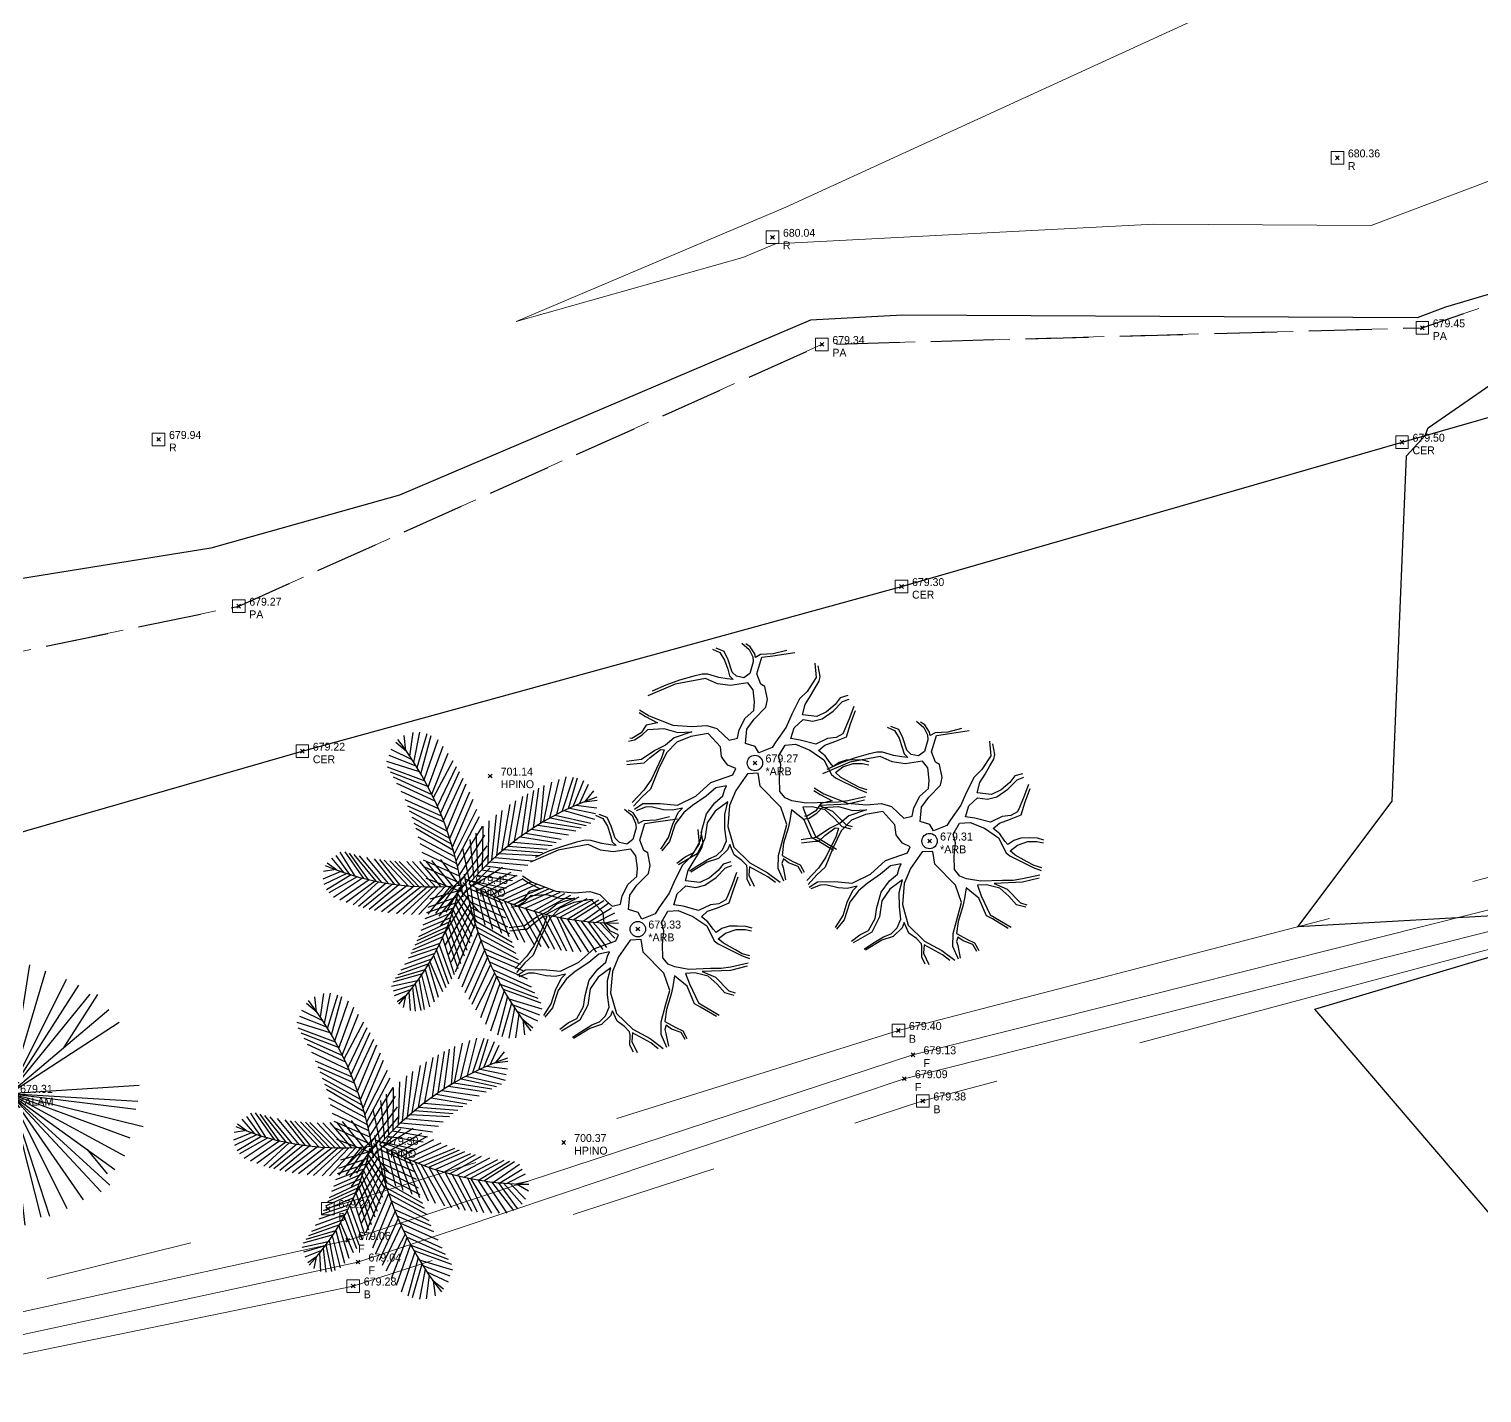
# Model space of a CAD drawing. Extents: x 350769 to 354978, y 6304672 to 6307963.
# Drawn here: x 352534.91 to 352557.97, y 6305754.83 to 6305776.47 of the extents above; entities that cross this region are included whole.
import ezdxf

# ---------------------------------------------------------------- set-up
doc = ezdxf.new("R2010")
doc.units = 0
doc.header["$PDMODE"] = 35
doc.header["$PDSIZE"] = 0.03
for name, pattern in [('CONTINUOS', [0]), ('HIDDENX2', [0.75, 0.5, -0.25]), ('PHANTOM', [23.5, 11.75, -2.35, 2.35, -2.35, 2.35, -2.35])]:
    doc.linetypes.add(name, pattern=pattern)
doc.layers.get('0').update_dxf_attribs({"linetype": 'CONTINUOUS'})
doc.layers.get('Defpoints').update_dxf_attribs({"linetype": 'CONTINUOUS'})
for name, color, linetype in [('02_Geo ext_Acotamiento', 7, 'CONTINUOUS'), ('1-ACOPIO', 252, 'HIDDENX2'), ('1-CANAL', 150, 'PHANTOM'), ('1-CERCO', 252, 'CERCO_LINE'), ('3-CANAL_FDO', 4, 'CONTINUOUS'), ('C-TINN', 5, 'CONTINUOUS'), ('C-TOPO-MAJR', 9, 'CONTINUOUS'), ('C-TOPO-MINR', 8, 'CONTINUOUS'), ('V-NODE DIC 2005', 4, 'CONTINUOUS'), ('V-NODE-TEXT DIC 2005', 2, 'CONTINUOUS'), ('V-NODE-TEXT DIC 2012', 31, 'CONTINUOUS'), ('Z-ALAM', 253, 'CONTINUOUS'), ('Z-ARB', 253, 'CONTINUOUS'), ('Z-PINO', 253, 'CONTINUOUS')]:
    doc.layers.add(name, color=color, linetype=linetype)
doc.layers.add('0_ASD_TOPOGRAFIA_ELEMENTOS', color=9, linetype='CONTINUOS', lineweight=5, true_color=0xbdbdbd)
doc.styles.add('ROMANS', font='romans.shx', dxfattribs={"width": 0.65})
doc.linetypes.add('CERCO_LINE', pattern='A,0.5,-0.2,[" X ",STANDARD,S=0.1,R=0,X=-0.1,Y=-0.05],-0.25', length=0.95)
doc.dimstyles.new('Principal', dxfattribs={"dimscale": 0, "dimtxt": 2, "dimasz": 2, "dimexe": 1, "dimexo": 1, "dimtad": 1, "dimrnd": 0.05, "dimzin": 1, "dimtxsty": 'ROMANS', "dimcen": 2.5, "dimclrt": 2, "dimaunit": 2, "dimadec": 0, "dimazin": 0, "dimtfac": 1, "dimtmove": 0, "dimatfit": 3, "dimfxl": 1, "dimfxlon": 1, "dimarcsym": 0})

# ---------------------------------------------------------------- blocks, each defined once
blk = doc.blocks.new('ALAM')
at = {"layer": 'Z-ALAM'}
for p, q in [((0, 0), (-0.799, 1.845)), ((0, 0), (-0.452, 2.009)), ((0, 0), (-0.271, 2.046)), ((-0.134, 1.015), (-0.089, 2.026)), ((0, 0), (0.062, 2.046)), ((0, 0), (0.289, 2.046)), ((0, 0), (0.545, 1.954)), ((0, 0), (-1.131, 1.682)), ((0, 0), (-0.935, 1.81)), ((0, 0), (0.877, 1.828)), ((0, 0), (1.073, 1.736)), ((0, 0), (-1.358, 1.521)), ((0, 0), (1.254, 1.593)), ((0.856, 0.747), (1.376, 1.593)), ((-1.54, 0.931), (-1.599, 1.157)), ((0, 0), (-1.569, 1.266)), ((0, 0), (1.556, 1.357)), ((0, 0), (1.723, 1.157)), ((0, 0), (-1.734, 1.048)), ((0, 0), (-1.855, 0.832)), ((0, 0), (-1.901, 0.577)), ((-1.901, 0.577), (-1.901, 0.577)), ((0, 0), (-2.021, 0.07)), ((0, 0), (-2.021, -0.2)), ((0, 0), (-1.946, -0.582)), ((0, 0), (-1.855, -0.834)), ((0, 0), (-1.765, -0.998)), ((0, 0), (-1.569, -1.233)), ((0, 0), (-1.432, -1.468)), ((0, 0), (-1.313, -1.523)), ((0, 0), (-0.603, -1.922)), ((0, 0), (-0.316, -1.941)), ((0, 0), (-0.149, -2.05)), ((0, 0), (-0.044, -2.03)), ((0, 0), (2.055, 0.161)), ((0, 0), (2.039, -0.094)), ((0, 0), (2.01, -0.22)), ((0, 0), (1.919, -0.673)), ((0, 0), (1.843, -0.963)), ((0, 0), (1.692, -1.179)), ((0, 0), (0.274, -2.085)), ((0, 0), (0.076, -1.996)), ((0, 0), (0.937, -1.813)), ((0, 0), (1.195, -1.669)), ((0, 0), (1.481, -1.542)), ((0, 0), (0.666, -1.941)), ((0, 0), (1.618, -1.434)), ((0, 0), (2.13, -0.49)), ((0, 0), (0.53, -1.959)), ((-1.283, -0.383), (-1.932, -0.763)), ((1.244, -0.866), (1.572, -1.253)), ((-0.395, -1.26), (-0.436, -1.941))]:
    blk.add_line(p, q, dxfattribs=at)
blk = doc.blocks.new('ARB')
at = {"layer": 'Z-ARB', "linetype": 'Continuous'}
for p, q in [((-0.239, 1.899), (-0.12, 1.8)), ((-0.104, 1.843), (-0.176, 1.887)), ((-0.702, 1.798), (-0.583, 1.746)), ((-0.515, 1.763), (-0.643, 1.81)), ((-0.583, 1.746), (-0.509, 1.626)), ((-0.451, 1.63), (-0.515, 1.763)), ((-0.509, 1.626), (-0.456, 1.48)), ((-0.383, 1.436), (-0.451, 1.63)), ((-0.12, 1.8), (-0.061, 1.684)), ((-0.028, 1.73), (-0.104, 1.843)), ((-0.061, 1.684), (-0.052, 1.607)), ((-0.015, 1.675), (-0.028, 1.73)), ((0.059, 1.721), (-0.015, 1.675)), ((0.008, 1.414), (0.083, 1.679)), ((0.263, 1.735), (0.059, 1.721)), ((0.083, 1.679), (0.258, 1.706)), ((0.258, 1.706), (0.603, 1.763)), ((0.476, 1.792), (0.263, 1.735)), ((-0.859, 1.399), (-0.994, 1.364)), ((-0.77, 1.397), (-0.859, 1.399)), ((-0.594, 1.348), (-0.77, 1.397)), ((-0.456, 1.48), (-0.427, 1.377)), ((-0.315, 1.371), (-0.383, 1.436)), ((-0.104, 1.421), (-0.198, 1.348)), ((-0.052, 1.607), (-0.104, 1.421)), ((0.074, 1.251), (0.008, 1.414)), ((0.925, 1.599), (0.953, 1.37)), ((1.013, 1.388), (0.981, 1.56)), ((0.999, 1.316), (1.013, 1.388)), ((-1.286, 1.232), (-1.718, 1.038)), ((-1.435, 1.215), (-1.648, 1.112)), ((-1.218, 1.294), (-1.435, 1.215)), ((-0.807, 1.329), (-1.286, 1.232)), ((-0.994, 1.364), (-1.218, 1.294)), ((-0.613, 1.246), (-0.807, 1.329)), ((-0.408, 1.222), (-0.613, 1.246)), ((-0.46, 1.33), (-0.594, 1.348)), ((-0.365, 1.32), (-0.46, 1.33)), ((-0.427, 1.377), (-0.365, 1.32)), ((-0.133, 1.268), (-0.408, 1.222)), ((-0.198, 1.348), (-0.315, 1.371)), ((-0.048, 1.161), (-0.133, 1.268)), ((-0.02, 0.968), (-0.048, 1.161)), ((0.14, 1.216), (0.074, 1.251)), ((0.182, 1.012), (0.14, 1.216)), ((0.953, 1.37), (0.813, 1.148)), ((0.864, 1.078), (0.938, 1.207)), ((0.938, 1.207), (0.999, 1.316)), ((-0.03, 0.834), (-0.02, 0.968)), ((0.158, 0.888), (0.182, 1.012)), ((0.693, 1.027), (0.575, 0.786)), ((0.813, 1.148), (0.693, 1.027)), ((0.743, 0.777), (0.782, 0.943)), ((0.782, 0.943), (0.864, 1.078)), ((1.26, 0.95), (1.125, 0.832)), ((1.231, 0.842), (1.374, 0.996)), ((1.337, 1.055), (1.26, 0.95)), ((1.457, 1.093), (1.337, 1.055)), ((1.374, 0.996), (1.478, 1.036)), ((1.554, 0.924), (1.484, 0.726)), ((-1.85, 0.774), (-1.749, 0.71)), ((-1.845, 0.817), (-1.69, 0.721)), ((-1.749, 0.71), (-1.558, 0.613)), ((-1.69, 0.721), (-1.313, 0.581)), ((-0.259, 0.523), (-0.167, 0.709)), ((-0.167, 0.709), (-0.03, 0.834)), ((-0.135, 0.537), (-0.024, 0.697)), ((-0.024, 0.697), (0.158, 0.888)), ((0.575, 0.786), (0.486, 0.577)), ((0.614, 0.568), (0.752, 0.7)), ((0.973, 0.756), (0.743, 0.777)), ((0.752, 0.7), (0.909, 0.677)), ((0.909, 0.677), (1.054, 0.717)), ((1.125, 0.832), (0.973, 0.756)), ((1.054, 0.717), (1.231, 0.842)), ((1.484, 0.726), (1.419, 0.557)), ((1.509, 0.646), (1.582, 0.858)), ((-1.735, 0.571), (-1.815, 0.451)), ((-1.797, 0.417), (-1.707, 0.506)), ((-1.558, 0.613), (-1.735, 0.571)), ((-1.707, 0.506), (-1.453, 0.525)), ((-1.453, 0.525), (-1.23, 0.467)), ((-1.313, 0.581), (-1.01, 0.561)), ((-1.01, 0.478), (-1.287, 0.38)), ((-1.23, 0.467), (-1.01, 0.478)), ((-1.01, 0.561), (-0.772, 0.583)), ((-0.772, 0.583), (-0.611, 0.538)), ((-0.611, 0.538), (-0.502, 0.434)), ((-0.283, 0.392), (-0.259, 0.523)), ((-0.154, 0.307), (-0.135, 0.537)), ((0.486, 0.577), (0.329, 0.343)), ((0.565, 0.396), (0.614, 0.568)), ((1.39, 0.487), (1.281, 0.425)), ((1.419, 0.557), (1.39, 0.487)), ((1.445, 0.439), (1.509, 0.646)), ((-2.01, 0.315), (-1.918, 0.335)), ((-1.962, 0.358), (-1.993, 0.364)), ((-1.815, 0.451), (-1.962, 0.358)), ((-1.918, 0.335), (-1.797, 0.417)), ((-1.423, 0.263), (-1.593, 0.175)), ((-1.287, 0.38), (-1.423, 0.263)), ((-1.244, 0.312), (-1.406, 0.139)), ((-1.024, 0.405), (-1.244, 0.312)), ((-0.747, 0.458), (-1.024, 0.405)), ((-0.553, 0.248), (-0.747, 0.458)), ((-0.534, 0.093), (-0.553, 0.248)), ((-0.502, 0.434), (-0.412, 0.356)), ((-0.412, 0.356), (-0.283, 0.392)), ((-0.154, 0.307), (-0.154, 0.307)), ((-0.001, 0.263), (-0.154, 0.307)), ((0.06, 0.161), (-0.001, 0.263)), ((0.271, 0.249), (0.06, 0.161)), ((0.329, 0.343), (0.271, 0.249)), ((0.374, 0.116), (0.473, 0.293)), ((0.473, 0.293), (0.637, 0.307)), ((0.714, 0.375), (0.565, 0.396)), ((0.637, 0.307), (0.87, 0.217)), ((0.961, 0.313), (0.714, 0.375)), ((1.148, 0.406), (0.961, 0.313)), ((1.007, 0.214), (1.104, 0.301)), ((1.104, 0.301), (1.261, 0.361)), ((1.281, 0.425), (1.148, 0.406)), ((1.261, 0.361), (1.445, 0.439)), ((-1.799, 0.026), (-2.04, -0.011)), ((-1.593, 0.175), (-1.799, 0.026)), ((-1.76, -0.027), (-1.663, 0.06)), ((-1.663, 0.06), (-1.502, 0.188)), ((-1.486, 0.056), (-1.64, -0.284)), ((-1.406, 0.139), (-1.529, -0.124)), ((-1.502, 0.188), (-1.446, 0.184)), ((-1.446, 0.184), (-1.486, 0.056)), ((-0.49, 0.032), (-0.534, 0.093)), ((-0.431, -0.039), (-0.49, 0.032)), ((0.413, -0.019), (0.374, 0.116)), ((0.87, 0.217), (1.092, 0.069)), ((1.112, 0.134), (1.007, 0.214)), ((1.092, 0.069), (1.217, -0.165)), ((1.196, 0.02), (1.112, 0.134)), ((1.242, -0.034), (1.196, 0.02)), ((1.335, 0.031), (1.242, -0.034)), ((1.447, 0.07), (1.335, 0.031)), ((1.394, -0.041), (1.559, 0.018)), ((1.578, 0.075), (1.447, 0.07)), ((1.559, 0.018), (1.705, 0.021)), ((1.714, 0.072), (1.578, 0.075)), ((1.705, 0.021), (1.806, 0.001)), ((1.814, 0.045), (1.714, 0.072)), ((-2.033, -0.058), (-1.818, -0.031)), ((-1.818, -0.031), (-1.76, -0.027)), ((-1.529, -0.124), (-1.653, -0.439)), ((-0.694, -0.321), (-0.346, -0.191)), ((-0.304, -0.094), (-0.431, -0.039)), ((-0.346, -0.191), (-0.304, -0.094)), ((-0.117, -0.175), (-0.297, -0.442)), ((0.055, -0.162), (-0.117, -0.175)), ((0.089, -0.365), (0.055, -0.162)), ((0.396, -0.235), (0.413, -0.019)), ((1.217, -0.165), (1.28, -0.215)), ((1.28, -0.132), (1.394, -0.041)), ((1.364, -0.201), (1.28, -0.132)), ((1.28, -0.215), (1.65, -0.391)), ((1.554, -0.305), (1.364, -0.201)), ((-1.754, -0.458), (-1.937, -0.656)), ((-1.653, -0.439), (-1.782, -0.565)), ((-1.64, -0.284), (-1.754, -0.458)), ((-0.93, -0.54), (-0.694, -0.321)), ((-0.613, -0.404), (-0.768, -0.54)), ((-0.445, -0.368), (-0.613, -0.404)), ((-0.5, -0.531), (-0.474, -0.438)), ((-0.474, -0.438), (-0.445, -0.368)), ((-0.297, -0.442), (-0.391, -0.68)), ((0.422, -0.692), (0.089, -0.365)), ((0.404, -0.447), (0.396, -0.235)), ((0.49, -0.547), (0.404, -0.447)), ((1.664, -0.363), (1.554, -0.305)), ((1.65, -0.391), (1.778, -0.438)), ((1.787, -0.395), (1.664, -0.363)), ((-1.782, -0.565), (-1.916, -0.718)), ((-1.898, -0.762), (-1.771, -0.673)), ((-1.771, -0.673), (-1.495, -0.665)), ((-1.495, -0.665), (-1.216, -0.688)), ((-1.216, -0.688), (-0.93, -0.54)), ((-0.982, -0.688), (-1.118, -0.805)), ((-0.768, -0.54), (-0.982, -0.688)), ((-0.757, -0.821), (-0.626, -0.643)), ((-0.626, -0.643), (-0.5, -0.531)), ((-0.42, -0.622), (-0.619, -0.772)), ((-0.467, -0.824), (-0.42, -0.622)), ((-0.391, -0.68), (-0.415, -1.015)), ((0.595, -0.589), (0.49, -0.547)), ((0.822, -0.625), (0.595, -0.589)), ((0.917, -0.681), (0.77, -0.69)), ((0.77, -0.69), (0.835, -0.854)), ((1.165, -0.608), (0.822, -0.625)), ((1.126, -0.728), (0.917, -0.681)), ((1.483, -0.631), (1.034, -0.658)), ((1.034, -0.658), (1.244, -0.743)), ((1.335, -0.602), (1.165, -0.608)), ((1.485, -0.578), (1.335, -0.602)), ((1.747, -0.56), (1.483, -0.631)), ((1.761, -0.511), (1.485, -0.578)), ((-1.724, -0.727), (-1.874, -0.789)), ((-1.635, -0.722), (-1.724, -0.727)), ((-1.441, -0.766), (-1.635, -0.722)), ((-1.297, -0.771), (-1.441, -0.766)), ((-1.136, -0.734), (-1.297, -0.771)), ((-1.29, -0.991), (-1.206, -0.803)), ((-1.118, -0.805), (-1.25, -0.991)), ((-1.206, -0.803), (-1.136, -0.734)), ((-0.82, -1.065), (-0.757, -0.821)), ((-0.619, -0.772), (-0.743, -0.959)), ((-0.462, -1.051), (-0.467, -0.824)), ((0.523, -0.967), (0.422, -0.692)), ((0.568, -0.901), (0.544, -1.024)), ((0.592, -0.732), (0.568, -0.901)), ((0.796, -0.891), (0.592, -0.732)), ((0.92, -1.171), (0.796, -0.891)), ((0.835, -0.854), (0.98, -1.153)), ((1.271, -0.854), (1.126, -0.728)), ((1.244, -0.743), (1.461, -0.958)), ((1.398, -0.991), (1.271, -0.854)), ((-1.355, -1.205), (-1.29, -0.991)), ((-1.25, -0.991), (-1.335, -1.269)), ((-0.845, -1.241), (-0.82, -1.065)), ((-0.743, -0.959), (-0.776, -1.217)), ((-0.434, -1.244), (-0.462, -1.051)), ((-0.415, -1.015), (-0.316, -1.342)), ((0.466, -1.183), (0.523, -0.967)), ((0.544, -1.024), (0.474, -1.267)), ((0.98, -1.153), (1.315, -1.345)), ((1.545, -1.027), (1.398, -0.991)), ((1.461, -0.958), (1.561, -0.985)), ((-1.472, -1.393), (-1.355, -1.205)), ((-1.335, -1.269), (-1.453, -1.419)), ((-0.947, -1.433), (-0.845, -1.241)), ((-0.776, -1.217), (-0.895, -1.458)), ((-0.493, -1.384), (-0.434, -1.244)), ((-0.38, -1.3), (-0.413, -1.384)), ((-0.307, -1.465), (-0.38, -1.3)), ((-0.316, -1.342), (-0.056, -1.588)), ((0.396, -1.463), (0.466, -1.183)), ((0.474, -1.267), (0.453, -1.459)), ((1.016, -1.22), (0.92, -1.171)), ((1.27, -1.366), (1.016, -1.22)), ((-1.214, -1.608), (-1.082, -1.505)), ((-0.895, -1.458), (-1.187, -1.636)), ((-1.082, -1.505), (-0.947, -1.433)), ((-0.734, -1.587), (-0.991, -1.749)), ((-0.881, -1.642), (-0.707, -1.532)), ((-0.552, -1.523), (-0.734, -1.587)), ((-0.707, -1.532), (-0.584, -1.48)), ((-0.584, -1.48), (-0.493, -1.384)), ((-0.413, -1.384), (-0.552, -1.523)), ((-0.185, -1.548), (-0.307, -1.465)), ((-0.104, -1.631), (-0.185, -1.548)), ((-0.056, -1.588), (0.224, -1.732)), ((0.397, -1.667), (0.396, -1.463)), ((0.453, -1.459), (0.629, -1.553)), ((0.475, -1.516), (0.453, -1.587)), ((0.453, -1.587), (0.473, -1.651)), ((0.56, -1.577), (0.475, -1.516)), ((0.712, -1.629), (0.56, -1.577)), ((0.629, -1.553), (0.741, -1.604)), ((0.741, -1.604), (0.807, -1.722)), ((-1.011, -1.73), (-0.881, -1.642)), ((-0.097, -1.678), (-0.104, -1.631)), ((-0.096, -1.844), (-0.097, -1.678)), ((-0.037, -1.953), (-0.096, -1.844)), ((-0.059, -1.648), (-0.068, -1.782)), ((-0.068, -1.782), (0.019, -1.957)), ((0.235, -1.802), (-0.059, -1.648)), ((0.224, -1.732), (0.433, -1.885)), ((0.354, -1.892), (0.235, -1.802)), ((0.49, -1.868), (0.397, -1.667)), ((0.473, -1.651), (0.516, -1.848)), ((0.779, -1.74), (0.712, -1.629))]:
    blk.add_line(p, q, dxfattribs=at)
at = {"layer": 'Z-ARB'}
blk.add_circle((0, 0), 0.122, dxfattribs=at)
blk = doc.blocks.new('PINO')
for p, q in [((-0.968, 2.105), (-0.998, 2.346)), ((-0.904, 2.021), (-0.856, 2.396)), ((-0.837, 1.922), (-0.751, 2.403)), ((-0.787, 1.844), (-0.636, 2.383)), ((-0.724, 1.743), (-0.568, 2.356)), ((-0.866, 1.965), (-1.202, 2.122)), ((-0.957, 2.096), (-1.131, 2.236)), ((-0.67, 1.651), (-0.46, 2.291)), ((-0.604, 1.533), (-0.377, 2.187)), ((-0.547, 1.425), (-0.298, 2.08)), ((-0.744, 1.775), (-1.27, 1.933)), ((-0.8, 1.866), (-1.232, 2.026)), ((-0.518, 1.369), (-0.216, 1.961)), ((-0.453, 1.234), (-0.158, 1.87)), ((-0.656, 1.627), (-1.253, 1.84)), ((-0.609, 1.543), (-1.204, 1.762)), ((-0.541, 1.414), (-1.156, 1.682)), ((-0.402, 1.12), (-0.11, 1.791)), ((-0.355, 1.007), (-0.05, 1.685)), ((1.24, 1.019), (1.359, 1.644)), ((1.336, 1.075), (1.471, 1.689)), ((1.443, 1.135), (1.584, 1.731)), ((1.528, 1.18), (1.699, 1.73)), ((1.625, 1.229), (1.765, 1.718)), ((1.701, 1.265), (1.863, 1.679)), ((1.8, 1.31), (1.941, 1.624)), ((-0.491, 1.314), (-1.101, 1.587)), ((-0.434, 1.191), (-1.034, 1.46)), ((-0.297, 0.859), (-0.002, 1.595)), ((-0.249, 0.725), (0.06, 1.469)), ((0.777, 0.698), (0.898, 1.409)), ((0.893, 0.786), (0.978, 1.456)), ((0.983, 0.851), (1.075, 1.509)), ((1.077, 0.915), (1.15, 1.548)), ((1.192, 0.989), (1.238, 1.591)), ((1.89, 1.345), (2.027, 1.517)), ((-0.384, 1.079), (-0.969, 1.325)), ((-0.344, 0.981), (-0.925, 1.228)), ((-0.205, 0.59), (0.11, 1.357)), ((-0.172, 0.481), (0.174, 1.198)), ((0.501, 0.465), (0.574, 1.185)), ((0.578, 0.533), (0.699, 1.278)), ((0.677, 0.617), (0.791, 1.34)), ((1.559, 1.196), (2.042, 1.068)), ((1.646, 1.239), (2.057, 1.158)), ((1.744, 1.285), (2.079, 1.247)), ((1.877, 1.343), (2.079, 1.369)), ((-0.288, 0.836), (-0.893, 1.151)), ((-0.249, 0.725), (-0.853, 1.05)), ((-0.22, 0.637), (-0.819, 0.956)), ((-0.142, 0.372), (0.217, 1.079)), ((-0.119, 0.28), (0.267, 0.923)), ((0.277, 0.247), (0.276, 0.927)), ((0.364, 0.334), (0.371, 1.016)), ((0.426, 0.395), (0.484, 1.113)), ((1.144, 0.958), (1.747, 0.88)), ((1.23, 1.012), (1.834, 0.928)), ((1.344, 1.08), (1.91, 0.967)), ((1.42, 1.123), (1.985, 1.004)), ((-0.188, 0.533), (-0.792, 0.877)), ((-0.16, 0.436), (-0.749, 0.738)), ((-0.088, 0.148), (0.305, 0.785)), ((0.15, 0.108), (0.075, 0.715)), ((0.211, 0.176), (0.166, 0.815)), ((0.872, 0.77), (1.44, 0.686)), ((0.95, 0.827), (1.519, 0.74)), ((1.041, 0.891), (1.634, 0.814)), ((-1.74, 0.103), (-1.985, 0.48)), ((-1.603, 0.068), (-1.908, 0.488)), ((-1.527, 0.051), (-1.836, 0.467)), ((-0.13, 0.327), (-0.72, 0.632)), ((-0.106, 0.229), (-0.686, 0.494)), ((-0.066, 0.044), (0.344, 0.617)), ((-0.048, -0.055), (0.371, 0.471)), ((0.082, 0.031), (-0.042, 0.573)), ((0.538, 0.498), (1.17, 0.477)), ((0.612, 0.563), (1.228, 0.526)), ((0.677, 0.617), (1.3, 0.582)), ((0.76, 0.685), (1.379, 0.642)), ((-2.041, 0.197), (-2.191, 0.301)), ((-1.917, 0.155), (-2.118, 0.383)), ((-1.824, 0.127), (-2.049, 0.429)), ((-1.409, 0.027), (-1.762, 0.448)), ((-1.319, 0.011), (-1.675, 0.427)), ((-1.21, -0.005), (-1.559, 0.404)), ((-1.11, -0.018), (-1.438, 0.384)), ((-1.024, -0.027), (-1.352, 0.372)), ((-0.897, -0.037), (-1.285, 0.364)), ((-0.801, -0.043), (-1.196, 0.357)), ((-0.726, -0.045), (-1.114, 0.351)), ((-0.637, -0.047), (-1.046, 0.348)), ((-0.554, -0.046), (-0.927, 0.347)), ((-0.462, -0.044), (-0.837, 0.348)), ((-0.379, -0.04), (-0.721, 0.353)), ((-0.084, 0.131), (-0.66, 0.372)), ((-0.059, 0.009), (-0.64, 0.262)), ((-0.297, -0.035), (-0.619, 0.361)), ((-0.195, -0.026), (-0.528, 0.371)), ((-0.084, -0.014), (-0.384, 0.392)), ((-0.029, -0.167), (0.4, 0.27)), ((0.121, -0.019), (0.594, 0.283)), ((0.267, 0.236), (0.828, 0.149)), ((0.33, 0.301), (0.905, 0.231)), ((0.396, 0.365), (0.997, 0.322)), ((0.47, 0.436), (1.07, 0.39)), ((-1.97, 0.172), (-2.253, 0.048)), ((-2.051, 0.203), (-2.246, 0.171)), ((-1.876, 0.143), (-2.234, -0.036)), ((-1.804, 0.121), (-2.192, -0.122)), ((-1.71, 0.095), (-2.155, -0.169)), ((-1.625, 0.074), (-2.079, -0.239)), ((-1.518, 0.049), (-1.978, -0.28)), ((-1.42, 0.029), (-1.876, -0.317)), ((-1.369, 0.02), (-1.764, -0.354)), ((-1.248, 0), (-1.679, -0.379)), ((-0.035, -0.126), (-0.614, 0.086)), ((-0.009, 0.132), (-0.433, -0.31)), ((0.011, 0.021), (-0.403, -0.51)), ((-0.002, 0.091), (0.579, -0.115)), ((0.107, 0.059), (0.656, -0.051)), ((0.189, 0.152), (0.759, 0.072)), ((0.232, -0.076), (0.735, 0.205)), ((0.334, -0.125), (0.826, 0.159)), ((0.417, -0.163), (0.928, 0.111)), ((0.501, -0.2), (1.046, 0.059)), ((0.597, -0.239), (1.139, 0.022)), ((-1.147, -0.014), (-1.606, -0.398)), ((-1.047, -0.025), (-1.509, -0.421)), ((-0.917, -0.036), (-1.427, -0.437)), ((-0.801, -0.043), (-1.314, -0.457)), ((-0.685, -0.046), (-1.215, -0.47)), ((-0.592, -0.047), (-1.075, -0.484)), ((-0.5, -0.045), (-0.972, -0.49)), ((-0.422, -0.042), (-0.838, -0.493)), ((-0.311, -0.036), (-0.72, -0.491)), ((-0.224, -0.029), (-0.579, -0.483)), ((-0.12, -0.206), (-0.579, -0.377)), ((-0.096, -0.103), (-0.551, -0.242)), ((-0.142, -0.021), (-0.459, -0.471)), ((0.03, -0.078), (-0.374, -0.656)), ((0.053, -0.182), (-0.333, -0.823)), ((-0.05, -0.01), (-0.294, -0.447)), ((-0.108, -0.157), (0.193, -0.581)), ((-0.089, -0.072), (0.223, -0.427)), ((0.023, -0.043), (0.606, -0.29)), ((0.049, -0.166), (0.628, -0.401)), ((0.088, -0.001), (0.168, -0.552)), ((0.179, -0.049), (0.329, -0.642)), ((0.261, -0.09), (0.45, -0.702)), ((0.348, -0.132), (0.593, -0.766)), ((0.461, -0.182), (0.714, -0.815)), ((0.541, -0.216), (0.854, -0.865)), ((0.682, -0.272), (1.264, -0.023)), ((0.775, -0.305), (1.336, -0.048)), ((0.855, -0.333), (1.423, -0.074)), ((0.957, -0.365), (1.518, -0.101)), ((1.092, -0.405), (1.591, -0.12)), ((1.185, -0.429), (1.685, -0.142)), ((1.293, -0.455), (1.819, -0.169)), ((1.414, -0.481), (1.947, -0.19)), ((1.514, -0.501), (2.047, -0.203)), ((1.645, -0.522), (2.131, -0.213)), ((1.731, -0.535), (2.214, -0.22)), ((-0.188, -0.449), (-0.656, -0.659)), ((-0.166, -0.374), (-0.624, -0.554)), ((-0.144, -0.3), (-0.599, -0.461)), ((0.085, -0.314), (-0.293, -0.961)), ((0.11, -0.406), (-0.242, -1.117)), ((-0.177, -0.413), (0.093, -0.925)), ((-0.148, -0.312), (0.128, -0.821)), ((-0.127, -0.233), (0.165, -0.692)), ((0.072, -0.263), (0.655, -0.522)), ((0.097, -0.361), (0.69, -0.66)), ((0.636, -0.254), (0.964, -0.899)), ((0.732, -0.29), (1.115, -0.94)), ((0.855, -0.333), (1.223, -0.965)), ((0.978, -0.372), (1.348, -0.99)), ((1.117, -0.412), (1.44, -1.005)), ((1.225, -0.439), (1.549, -1.02)), ((1.887, -0.553), (2.291, -0.258)), ((1.984, -0.561), (2.337, -0.337)), ((2.092, -0.569), (2.39, -0.412)), ((-0.271, -0.684), (-0.747, -0.905)), ((-0.241, -0.605), (-0.722, -0.845)), ((-0.216, -0.532), (-0.683, -0.74)), ((-0.257, -0.648), (-0.047, -1.254)), ((-0.227, -0.566), (0.009, -1.134)), ((-0.199, -0.483), (0.048, -1.044)), ((0.141, -0.515), (-0.198, -1.235)), ((0.175, -0.623), (-0.132, -1.394)), ((0.128, -0.47), (0.72, -0.766)), ((0.157, -0.567), (0.765, -0.904)), ((0.19, -0.67), (0.793, -0.983)), ((1.335, -0.465), (1.633, -1.029)), ((1.469, -0.492), (1.731, -1.037)), ((1.525, -0.503), (1.862, -1.043)), ((1.635, -0.521), (1.983, -1.045)), ((1.756, -0.538), (2.104, -1.042)), ((1.852, -0.549), (2.21, -0.999)), ((1.961, -0.559), (2.267, -0.965)), ((2.044, -0.566), (2.345, -0.893)), ((2.153, -0.572), (2.398, -0.813)), ((2.237, -0.575), (2.434, -0.526)), ((2.249, -0.572), (2.44, -0.682)), ((-0.332, -0.835), (-0.812, -1.052)), ((-0.297, -0.751), (-0.777, -0.976)), ((-0.339, -0.852), (-0.143, -1.432)), ((-0.297, -0.751), (-0.09, -1.338)), ((0.22, -0.758), (-0.081, -1.505)), ((0.269, -0.891), (-0.018, -1.63)), ((0.22, -0.758), (0.828, -1.077)), ((0.261, -0.868), (0.869, -1.177)), ((-0.459, -1.102), (-0.934, -1.284)), ((-0.416, -1.018), (-0.878, -1.183)), ((-0.381, -0.944), (-0.84, -1.11)), ((-0.476, -1.135), (-0.275, -1.638)), ((-0.432, -1.049), (-0.235, -1.579)), ((-0.391, -0.964), (-0.184, -1.5)), ((0.329, -1.039), (0.031, -1.72)), ((0.378, -1.151), (0.092, -1.825)), ((0.318, -1.012), (0.902, -1.254)), ((0.359, -1.11), (0.946, -1.35)), ((-0.61, -1.366), (-1.078, -1.51)), ((-0.551, -1.27), (-1.037, -1.451)), ((-0.509, -1.194), (-0.991, -1.379)), ((-0.605, -1.359), (-0.458, -1.873)), ((-0.557, -1.278), (-0.392, -1.794)), ((-0.532, -1.236), (-0.324, -1.705)), ((0.43, -1.264), (0.141, -1.903)), ((0.41, -1.221), (1.013, -1.484)), ((0.469, -1.344), (1.082, -1.61)), ((-0.723, -1.54), (-1.136, -1.639)), ((-0.649, -1.429), (-1.119, -1.568)), ((-0.771, -1.607), (-1.111, -1.712)), ((-0.76, -1.591), (-0.666, -2.013)), ((-0.707, -1.515), (-0.613, -1.995)), ((-0.661, -1.447), (-0.526, -1.95)), ((0.497, -1.399), (0.2, -1.994)), ((0.525, -1.455), (0.283, -2.112)), ((0.584, -1.562), (0.364, -2.218)), ((0.519, -1.443), (1.137, -1.705)), ((0.589, -1.572), (1.186, -1.785)), ((-0.826, -1.681), (-1.092, -1.788)), ((-0.902, -1.778), (-1.042, -1.879)), ((-0.911, -1.785), (-0.944, -1.969)), ((-0.858, -1.722), (-0.837, -2.014)), ((-0.802, -1.649), (-0.756, -2.024)), ((0.651, -1.679), (0.447, -2.321)), ((0.706, -1.77), (0.556, -2.385)), ((0.636, -1.655), (1.236, -1.862)), ((0.726, -1.803), (1.254, -1.955)), ((0.77, -1.871), (0.625, -2.411)), ((0.821, -1.948), (0.74, -2.43)), ((0.784, -1.892), (1.217, -2.048)), ((0.889, -2.046), (0.845, -2.422)), ((0.85, -1.991), (1.188, -2.145)), ((0.943, -2.121), (1.119, -2.26)), ((0.954, -2.13), (0.986, -2.37))]:
    blk.add_line(p, q)
for centre, radius, start, end in [((-5.223, -0.976), 5.257, 8.5439, 38.2906), ((3.723, -3.065), 4.779, 110.1895, 139.9362), ((-0.615, 4.254), 4.301, 248.0996, 277.8463), ((5.176, 0.996), 5.257, 189.1509, 218.8976), ((2.361, 4.203), 4.779, 241.292, 271.0387), ((-4.062, 0.774), 4.062, 318.5391, 348.2858)]:
    blk.add_arc(centre, radius, start, end)
blk = doc.blocks.new('*D1236')
at = {"layer": '02_Geo ext_Acotamiento', "color": 0, "lineweight": -2, "transparency": 16777216}
blk.add_line((352474.045, 6305972.496), (352473.119, 6305978.179), dxfattribs=at)
at = {"layer": '02_Geo ext_Acotamiento', "color": 0, "transparency": 16777216}
blk.add_solid([(352473.283, 6305978.206), (352472.954, 6305978.153), (352472.958, 6305979.166)], dxfattribs=at)
at = {"layer": 'Defpoints', "color": 0, "transparency": 16777216}
for p in [(352472.958, 6305979.166), (352596.042, 6305224.025)]:
    blk.add_point(p, dxfattribs=at)
at = {"layer": '02_Geo ext_Acotamiento', "color": 2, "transparency": 16777216, "insert": (352474.582, 6305974.845), "char_height": 1, "attachment_point": 5, "rotation": 279.2575, "style": 'ROMANS'}
blk.add_mtext('R765,10', dxfattribs=at)
blk = doc.blocks.new('*U1327')
at = {"color": 0, "linetype": 'ByBlock', "lineweight": -2, "transparency": 16777216}
blk.add_point((0, 0), dxfattribs=at)
blk = doc.blocks.new('*U4114', base_point=(352539.701, 6305757.679))
at = {"layer": 'V-NODE-TEXT DIC 2005', "linetype": 'ByBlock', "char_height": 0.127}
for s, insert, attachment_point in [('679.24', (352539.868, 6305757.75), 4), ('B', (352539.868, 6305757.611), 1)]:
    blk.add_mtext(s, dxfattribs=dict(at, insert=insert, attachment_point=attachment_point))
blk = doc.blocks.new('*U4115', base_point=(352539.701, 6305757.679))
at = {"layer": 'V-NODE-TEXT DIC 2005', "color": 2, "lineweight": -2}
blk.add_blockref('*U4114', (352539.701, 6305757.679), dxfattribs=at)
blk = doc.blocks.new('*U4106', base_point=(352548.756, 6305760.507))
at = {"layer": 'V-NODE-TEXT DIC 2005', "linetype": 'ByBlock', "char_height": 0.127}
for s, insert, attachment_point in [('679.40', (352548.923, 6305760.578), 4), ('B', (352548.923, 6305760.439), 1)]:
    blk.add_mtext(s, dxfattribs=dict(at, insert=insert, attachment_point=attachment_point))
blk = doc.blocks.new('*U4107', base_point=(352548.756, 6305760.507))
at = {"layer": 'V-NODE-TEXT DIC 2005', "color": 2, "lineweight": -2}
blk.add_blockref('*U4106', (352548.756, 6305760.507), dxfattribs=at)
blk = doc.blocks.new('*U4092', base_point=(352540.103, 6305756.451))
at = {"layer": 'V-NODE-TEXT DIC 2005', "linetype": 'ByBlock', "char_height": 0.127}
for s, insert, attachment_point in [('679.28', (352540.27, 6305756.522), 4), ('B', (352540.27, 6305756.383), 1)]:
    blk.add_mtext(s, dxfattribs=dict(at, insert=insert, attachment_point=attachment_point))
blk = doc.blocks.new('*U4093', base_point=(352540.103, 6305756.451))
at = {"layer": 'V-NODE-TEXT DIC 2005', "color": 2, "lineweight": -2}
blk.add_blockref('*U4092', (352540.103, 6305756.451), dxfattribs=at)
blk = doc.blocks.new('*U4088', base_point=(352549.144, 6305759.389))
at = {"layer": 'V-NODE-TEXT DIC 2005', "linetype": 'ByBlock', "char_height": 0.127}
for s, insert, attachment_point in [('679.38', (352549.311, 6305759.46), 4), ('B', (352549.311, 6305759.321), 1)]:
    blk.add_mtext(s, dxfattribs=dict(at, insert=insert, attachment_point=attachment_point))
blk = doc.blocks.new('*U4089', base_point=(352549.144, 6305759.389))
at = {"layer": 'V-NODE-TEXT DIC 2005', "color": 2, "lineweight": -2}
blk.add_blockref('*U4088', (352549.144, 6305759.389), dxfattribs=at)
blk = doc.blocks.new('*U3720', base_point=(352540.178, 6305756.832))
at = {"layer": 'V-NODE-TEXT DIC 2005', "linetype": 'ByBlock', "char_height": 0.127}
for s, insert, attachment_point in [('679.04', (352540.345, 6305756.903), 4), ('F', (352540.345, 6305756.764), 1)]:
    blk.add_mtext(s, dxfattribs=dict(at, insert=insert, attachment_point=attachment_point))
blk = doc.blocks.new('*U3721', base_point=(352540.178, 6305756.832))
at = {"layer": 'V-NODE-TEXT DIC 2005', "color": 2, "lineweight": -2}
blk.add_blockref('*U3720', (352540.178, 6305756.832), dxfattribs=at)
blk = doc.blocks.new('*U3704', base_point=(352548.851, 6305759.742))
at = {"layer": 'V-NODE-TEXT DIC 2005', "linetype": 'ByBlock', "char_height": 0.127}
for s, insert, attachment_point in [('679.09', (352549.018, 6305759.813), 4), ('F', (352549.018, 6305759.674), 1)]:
    blk.add_mtext(s, dxfattribs=dict(at, insert=insert, attachment_point=attachment_point))
blk = doc.blocks.new('*U3705', base_point=(352548.851, 6305759.742))
at = {"layer": 'V-NODE-TEXT DIC 2005', "color": 2, "lineweight": -2}
blk.add_blockref('*U3704', (352548.851, 6305759.742), dxfattribs=at)
blk = doc.blocks.new('*U3700', base_point=(352540.014, 6305757.175))
at = {"layer": 'V-NODE-TEXT DIC 2005', "linetype": 'ByBlock', "char_height": 0.127}
for s, insert, attachment_point in [('679.06', (352540.181, 6305757.246), 4), ('F', (352540.181, 6305757.107), 1)]:
    blk.add_mtext(s, dxfattribs=dict(at, insert=insert, attachment_point=attachment_point))
blk = doc.blocks.new('*U3701', base_point=(352540.014, 6305757.175))
at = {"layer": 'V-NODE-TEXT DIC 2005', "color": 2, "lineweight": -2}
blk.add_blockref('*U3700', (352540.014, 6305757.175), dxfattribs=at)
blk = doc.blocks.new('*U3698', base_point=(352548.987, 6305760.122))
at = {"layer": 'V-NODE-TEXT DIC 2005', "linetype": 'ByBlock', "char_height": 0.127}
for s, insert, attachment_point in [('679.13', (352549.154, 6305760.193), 4), ('F', (352549.154, 6305760.054), 1)]:
    blk.add_mtext(s, dxfattribs=dict(at, insert=insert, attachment_point=attachment_point))
blk = doc.blocks.new('*U3699', base_point=(352548.987, 6305760.122))
at = {"layer": 'V-NODE-TEXT DIC 2005', "color": 2, "lineweight": -2}
blk.add_blockref('*U3698', (352548.987, 6305760.122), dxfattribs=at)
blk = doc.blocks.new('*U1688', base_point=(352534.648, 6305759.509))
at = {"layer": 'V-NODE-TEXT DIC 2005', "linetype": 'ByBlock', "char_height": 0.127}
for s, insert, attachment_point in [('679.31', (352534.815, 6305759.58), 4), ('*ALAM', (352534.815, 6305759.441), 1)]:
    blk.add_mtext(s, dxfattribs=dict(at, insert=insert, attachment_point=attachment_point))
blk = doc.blocks.new('*U1689', base_point=(352534.648, 6305759.509))
at = {"layer": 'V-NODE-TEXT DIC 2005', "color": 2, "lineweight": -2}
blk.add_blockref('*U1688', (352534.648, 6305759.509), dxfattribs=at)
blk = doc.blocks.new('*U1686', base_point=(352549.251, 6305763.514))
at = {"layer": 'V-NODE-TEXT DIC 2005', "linetype": 'ByBlock', "char_height": 0.127}
for s, insert, attachment_point in [('*ARB', (352549.418, 6305763.446), 1), ('679.31', (352549.418, 6305763.585), 4)]:
    blk.add_mtext(s, dxfattribs=dict(at, insert=insert, attachment_point=attachment_point))
blk = doc.blocks.new('*U1687', base_point=(352549.251, 6305763.514))
at = {"layer": 'V-NODE-TEXT DIC 2005', "color": 2, "lineweight": -2}
blk.add_blockref('*U1686', (352549.251, 6305763.514), dxfattribs=at)
blk = doc.blocks.new('*U1682', base_point=(352546.48, 6305764.753))
at = {"layer": 'V-NODE-TEXT DIC 2005', "linetype": 'ByBlock', "char_height": 0.127}
for s, insert, attachment_point in [('679.27', (352546.647, 6305764.824), 4), ('*ARB', (352546.647, 6305764.685), 1)]:
    blk.add_mtext(s, dxfattribs=dict(at, insert=insert, attachment_point=attachment_point))
blk = doc.blocks.new('*U1683', base_point=(352546.48, 6305764.753))
at = {"layer": 'V-NODE-TEXT DIC 2005', "color": 2, "lineweight": -2}
blk.add_blockref('*U1682', (352546.48, 6305764.753), dxfattribs=at)
blk = doc.blocks.new('*U1652', base_point=(352544.62, 6305762.116))
at = {"layer": 'V-NODE-TEXT DIC 2005', "linetype": 'ByBlock', "char_height": 0.127}
for s, insert, attachment_point in [('*ARB', (352544.787, 6305762.048), 1), ('679.33', (352544.787, 6305762.187), 4)]:
    blk.add_mtext(s, dxfattribs=dict(at, insert=insert, attachment_point=attachment_point))
blk = doc.blocks.new('*U1653', base_point=(352544.62, 6305762.116))
at = {"layer": 'V-NODE-TEXT DIC 2005', "color": 2, "lineweight": -2}
blk.add_blockref('*U1652', (352544.62, 6305762.116), dxfattribs=at)
blk = doc.blocks.new('*U1424', base_point=(352540.455, 6305758.682))
at = {"layer": 'V-NODE-TEXT DIC 2005', "linetype": 'ByBlock', "char_height": 0.127}
for s, insert, attachment_point in [('679.30', (352540.622, 6305758.753), 4), ('*PINO', (352540.622, 6305758.614), 1)]:
    blk.add_mtext(s, dxfattribs=dict(at, insert=insert, attachment_point=attachment_point))
blk = doc.blocks.new('*U1425', base_point=(352540.455, 6305758.682))
at = {"layer": 'V-NODE-TEXT DIC 2005', "color": 2, "lineweight": -2}
blk.add_blockref('*U1424', (352540.455, 6305758.682), dxfattribs=at)
blk = doc.blocks.new('*U1418', base_point=(352541.873, 6305762.825))
at = {"layer": 'V-NODE-TEXT DIC 2005', "linetype": 'ByBlock', "char_height": 0.127}
for s, insert, attachment_point in [('*PINO', (352542.04, 6305762.757), 1), ('679.45', (352542.04, 6305762.896), 4)]:
    blk.add_mtext(s, dxfattribs=dict(at, insert=insert, attachment_point=attachment_point))
blk = doc.blocks.new('*U1419', base_point=(352541.873, 6305762.825))
at = {"layer": 'V-NODE-TEXT DIC 2005', "color": 2, "lineweight": -2}
blk.add_blockref('*U1418', (352541.873, 6305762.825), dxfattribs=at)
blk = doc.blocks.new('TOPOGRAFIA')
at = {"layer": '1-ACOPIO', "color": 9, "lineweight": 0, "true_color": 0xbdbdbd, "flags": 128}
blk.add_lwpolyline([(390450.751, 6302737.575), (390457.975, 6302739.524), (390466.583, 6302745.938), (390475.916, 6302748.357), (390482.482, 6302751.029), (390493.443, 6302754.061), (390504.449, 6302758.21), (390518.802, 6302761.933), (390528.241, 6302765.237), (390538.24, 6302767.313), (390547.496, 6302771.467), (390557.026, 6302771.731), (390565.171, 6302774.52), (390575.3, 6302776.573), (390575.671, 6302780.638), (390576.652, 6302789.475), (390577.88, 6302797.391), (390578.714, 6302806.375), (390575.487, 6302808.178), (390564.134, 6302804.882), (390554.108, 6302802.536), (390542.576, 6302798.093), (390531.509, 6302794.931), (390522.924, 6302790.812), (390510.912, 6302785.835), (390501.748, 6302784.339), (390491.437, 6302782.799), (390482.025, 6302780.215), (390472.323, 6302776.973), (390464.136, 6302774.411), (390457.401, 6302772.041), (390450.072, 6302782.659), (390447.321, 6302788.646), (390448.914, 6302796.064), (390448.942, 6302806.548), (390444.507, 6302814.271), (390438.054, 6302819.282)], dxfattribs=at)
at = {"layer": '1-CANAL', "color": 9, "lineweight": 0, "true_color": 0xbdbdbd, "flags": 128}
blk.add_lwpolyline([(390567.787, 6302629.727), (390568.793, 6302640.353), (390569.503, 6302651.739), (390570.033, 6302661.873), (390570.34, 6302672.528), (390570.92, 6302683.642), (390571.385, 6302692.94), (390572.206, 6302702.09), (390572.491, 6302712.168), (390573.178, 6302721.782), (390573.739, 6302732.321), (390574.43, 6302741.485), (390575.232, 6302752.552), (390575.303, 6302758.186), (390573.072, 6302758.741), (390565.731, 6302762.63), (390558.774, 6302762.052), (390549.097, 6302759.46), (390540.056, 6302756.523), (390530.957, 6302754.646), (390519.837, 6302751.496), (390509.631, 6302748.296), (390499.766, 6302744.712), (390490.284, 6302741.391), (390477.589, 6302736.731), (390469.698, 6302733.787), (390460.923, 6302731.042), (390452.374, 6302728.107), (390438.311, 6302722.869), (390431.422, 6302718.409), (390419.91, 6302710.977), (390412.117, 6302707.007), (390402.106, 6302701.336), (390395.117, 6302696.907), (390381.316, 6302693.365), (390369.866, 6302691.898), (390358.977, 6302690.522), (390351.003, 6302689.869), (390338.841, 6302688.974), (390330.387, 6302688.811), (390318.293, 6302688.652), (390310.613, 6302688.12), (390310.097, 6302689.409), (390318.134, 6302689.995), (390330.169, 6302689.859), (390338.592, 6302690.268), (390350.911, 6302691.365), (390358.441, 6302692.052), (390369.602, 6302693.031), (390381.494, 6302694.408), (390394.454, 6302697.809), (390401.441, 6302702.027), (390411.517, 6302708.091), (390419.432, 6302711.748), (390430.822, 6302719.202), (390437.823, 6302723.766), (390451.878, 6302729.106), (390460.597, 6302731.881), (390469.278, 6302734.632), (390477.218, 6302737.629), (390489.928, 6302742.229), (390499.382, 6302745.508), (390509.312, 6302749.089), (390519.62, 6302752.392), (390530.723, 6302755.531), (390539.654, 6302757.751), (390548.71, 6302760.578), (390558.851, 6302763.211), (390565.636, 6302763.686), (390573.601, 6302759.59), (390575.339, 6302759.411), (390576.082, 6302766.593), (390577.196, 6302775.886), (390577.943, 6302782.884), (390578.269, 6302790.104), (390579.967, 6302802.039), (390581.351, 6302810.063)], dxfattribs=at)
at = {"layer": '1-CERCO', "color": 9, "lineweight": 0, "true_color": 0xbdbdbd, "flags": 128}
for points in [[(390556.704, 6302769.916), (390568.526, 6302773.306)], [(390548.76, 6302767.625), (390556.704, 6302769.916)], [(390539.249, 6302765.012), (390548.76, 6302767.625)], [(390529.251, 6302762.136), (390539.249, 6302765.012)]]:
    blk.add_lwpolyline(points, dxfattribs=at)
at = {"layer": '3-CANAL_FDO', "color": 9, "lineweight": 0, "true_color": 0xbdbdbd}
for points in [[(390565.581, 6302763.323), (390558.564, 6302762.613), (390548.94, 6302760.194), (390539.967, 6302757.247), (390530.893, 6302755.256)], [(390530.973, 6302754.926), (390540.132, 6302756.904), (390548.804, 6302759.814), (390558.607, 6302762.282), (390565.668, 6302763.03), (390573.135, 6302758.977), (390575.664, 6302758.341), (390575.744, 6302757.782), (390575.695, 6302752.397), (390574.786, 6302741.51), (390574.1, 6302732.304), (390573.507, 6302721.774), (390572.807, 6302712.052), (390572.413, 6302702.253), (390571.665, 6302693.05), (390571.194, 6302683.608), (390570.572, 6302672.578), (390570.443, 6302661.851), (390569.902, 6302651.795), (390569.109, 6302640.558)]]:
    blk.add_lwpolyline(points, dxfattribs=at)
at = {"layer": 'C-TINN', "color": 9, "linetype": 'Continuous', "lineweight": 0, "true_color": 0xbdbdbd}
for points, elevation in [([(390555.578, 6302774.328), (390555.578, 6302774.528), (390555.778, 6302774.528), (390555.778, 6302774.328), (390555.578, 6302774.328)], 680.365), ([(390546.611, 6302773.068), (390546.611, 6302773.268), (390546.811, 6302773.268), (390546.811, 6302773.068), (390546.611, 6302773.068)], 680.043), ([(390556.926, 6302771.631), (390556.926, 6302771.831), (390557.126, 6302771.831), (390557.126, 6302771.631), (390556.926, 6302771.631)], 679.446), ([(390547.396, 6302771.367), (390547.396, 6302771.567), (390547.596, 6302771.567), (390547.596, 6302771.367), (390547.396, 6302771.367)], 679.34), ([(390536.867, 6302769.86), (390536.867, 6302770.06), (390537.067, 6302770.06), (390537.067, 6302769.86), (390536.867, 6302769.86)], 679.94), ([(390556.604, 6302769.816), (390556.604, 6302770.016), (390556.804, 6302770.016), (390556.804, 6302769.816), (390556.604, 6302769.816)], 679.498), ([(390548.66, 6302767.525), (390548.66, 6302767.725), (390548.86, 6302767.725), (390548.86, 6302767.525), (390548.66, 6302767.525)], 679.297), ([(390538.14, 6302767.213), (390538.14, 6302767.413), (390538.34, 6302767.413), (390538.34, 6302767.213), (390538.14, 6302767.213)], 679.266), ([(390539.149, 6302764.912), (390539.149, 6302765.112), (390539.349, 6302765.112), (390539.349, 6302764.912), (390539.149, 6302764.912)], 679.225), ([(390548.61, 6302760.478), (390548.61, 6302760.678), (390548.81, 6302760.678), (390548.81, 6302760.478), (390548.61, 6302760.478)], 679.4), ([(390548.997, 6302759.36), (390548.997, 6302759.56), (390549.197, 6302759.56), (390549.197, 6302759.36), (390548.997, 6302759.36)], 679.38), ([(390539.554, 6302757.651), (390539.554, 6302757.851), (390539.754, 6302757.851), (390539.754, 6302757.651), (390539.554, 6302757.651)], 679.24), ([(390539.956, 6302756.423), (390539.956, 6302756.623), (390540.156, 6302756.623), (390540.156, 6302756.423), (390539.956, 6302756.423)], 679.28)]:
    blk.add_lwpolyline(points, dxfattribs=dict(at, elevation=elevation))
for p in [(390555.678, 6302774.428, 680.365), (390546.711, 6302773.168, 680.043), (390557.026, 6302771.731, 679.446), (390547.496, 6302771.467, 679.34), (390536.967, 6302769.96, 679.94), (390556.704, 6302769.916, 679.498), (390548.76, 6302767.625, 679.297), (390538.24, 6302767.313, 679.266), (390539.249, 6302765.012, 679.225), (390548.71, 6302760.578, 679.4), (390549.097, 6302759.46, 679.38), (390539.654, 6302757.751, 679.24), (390540.056, 6302756.523, 679.28)]:
    blk.add_point(p, dxfattribs=at)
at = {"layer": 'C-TOPO-MAJR', "color": 9, "linetype": 'Continuous', "lineweight": 0, "true_color": 0xbdbdbd, "elevation": 680}
blk.add_lwpolyline([(390546.242, 6302772.844), (390546.759, 6302773.064), (390552.764, 6302773.374), (390556.213, 6302773.357), (390560.802, 6302775.082), (390564.574, 6302776.2), (390570.087, 6302779.378), (390571.556, 6302779.181), (390572.182, 6302780.107), (390568.729, 6302787.525), (390568.49, 6302787.985), (390563.103, 6302787.776), (390562.054, 6302786.145), (390561.8, 6302785.304), (390560.605, 6302779.836), (390556.154, 6302777.552), (390553.656, 6302776.727), (390546.923, 6302773.645), (390542.643, 6302771.829), (390546.242, 6302772.844)], dxfattribs=at)
at = {"layer": 'C-TOPO-MINR', "color": 9, "linetype": 'Continuous', "lineweight": -3, "true_color": 0xbdbdbd, "elevation": 679.5}
blk.add_lwpolyline([(390571.177, 6302732.645), (390571.616, 6302737.553), (390567.905, 6302744.555), (390566.648, 6302745.872), (390562.239, 6302751.902), (390559.1, 6302756.499), (390555.321, 6302760.916), (390558.827, 6302761.966), (390558.942, 6302762.066), (390558.799, 6302762.438), (390555.048, 6302762.224), (390556.549, 6302764.218), (390556.773, 6302769.7), (390557.073, 6302770.022), (390557.117, 6302770.141), (390561.755, 6302773.35), (390557.394, 6302772.058), (390556.947, 6302771.889), (390548.773, 6302771.929), (390547.317, 6302771.854), (390540.791, 6302769.076), (390537.798, 6302768.232), (390533.983, 6302767.621)], dxfattribs=at)
at = {"layer": 'V-NODE-TEXT DIC 2012', "color": 9, "lineweight": 0, "true_color": 0xbdbdbd}
for p in [(390555.678, 6302774.428), (390546.711, 6302773.168), (390557.026, 6302771.731), (390547.496, 6302771.467), (390536.967, 6302769.96), (390556.704, 6302769.916), (390548.76, 6302767.625), (390538.24, 6302767.313), (390539.249, 6302765.012), (390542.231, 6302764.617), (390543.398, 6302758.802)]:
    blk.add_point(p, dxfattribs=at)
at = {"layer": 'V-NODE DIC 2005', "color": 9, "lineweight": 0, "true_color": 0xbdbdbd, "rotation": 359.9963883938062}
for p in [(390546.434, 6302764.824), (390549.205, 6302763.585), (390541.827, 6302762.897), (390544.574, 6302762.188), (390548.71, 6302760.578), (390548.941, 6302760.193), (390548.805, 6302759.813), (390549.098, 6302759.46), (390540.409, 6302758.754), (390539.655, 6302757.751), (390539.967, 6302757.247), (390540.131, 6302756.904), (390540.056, 6302756.523)]:
    blk.add_blockref('*U1327', p, dxfattribs=at)
at = {"layer": 'V-NODE-TEXT DIC 2005', "color": 9, "lineweight": 0, "true_color": 0xbdbdbd, "rotation": 359.9963883938062}
for name, p in [('*U1683', (390546.434, 6302764.824)), ('*U1687', (390549.205, 6302763.585)), ('*U1419', (390541.827, 6302762.897)), ('*U1653', (390544.574, 6302762.188)), ('*U4107', (390548.71, 6302760.578)), ('*U3699', (390548.941, 6302760.193)), ('*U3705', (390548.805, 6302759.813)), ('*U1689', (390534.602, 6302759.581)), ('*U4089', (390549.098, 6302759.46)), ('*U1425', (390540.409, 6302758.754)), ('*U4115', (390539.655, 6302757.751)), ('*U3701', (390539.967, 6302757.247)), ('*U3721', (390540.131, 6302756.904)), ('*U4093', (390540.056, 6302756.523))]:
    blk.add_blockref(name, p, dxfattribs=at)
at = {"layer": 'Z-ALAM', "color": 9, "lineweight": 0, "true_color": 0xbdbdbd, "rotation": 359.090101839884}
blk.add_blockref('ALAM', (390534.601, 6302759.581), dxfattribs=at)
at = {"layer": 'Z-ARB', "color": 9, "lineweight": 0, "true_color": 0xbdbdbd, "rotation": 359.090101839884}
for p in [(390546.433, 6302764.824), (390549.205, 6302763.585), (390544.574, 6302762.187)]:
    blk.add_blockref('ARB', p, dxfattribs=at)
at = {"layer": 'Z-PINO', "color": 9, "lineweight": 0, "true_color": 0xbdbdbd, "rotation": 359.090101839884}
for p in [(390541.827, 6302762.897), (390540.408, 6302758.754)]:
    blk.add_blockref('PINO', p, dxfattribs=at)
at = {"layer": 'V-NODE-TEXT DIC 2012', "color": 9, "lineweight": 0, "true_color": 0xbdbdbd}
for s, p in [('680.36', (390555.845, 6302774.436)), ('R', (390555.845, 6302774.236)), ('680.04', (390546.878, 6302773.176)), ('R', (390546.878, 6302772.976)), ('679.45', (390557.193, 6302771.739)), ('679.34', (390547.663, 6302771.475)), ('PA', (390557.193, 6302771.539)), ('PA', (390547.663, 6302771.275)), ('679.94', (390537.134, 6302769.968)), ('R', (390537.134, 6302769.768)), ('679.50', (390556.871, 6302769.924)), ('CER', (390556.871, 6302769.724)), ('679.30', (390548.927, 6302767.633)), ('CER', (390548.927, 6302767.433)), ('679.27', (390538.407, 6302767.321)), ('PA', (390538.407, 6302767.121)), ('679.22', (390539.416, 6302765.02)), ('CER', (390539.416, 6302764.82)), ('701.14', (390542.398, 6302764.625)), ('HPINO', (390542.398, 6302764.425)), ('700.37', (390543.565, 6302758.81)), ('HPINO', (390543.565, 6302758.61))]:
    blk.add_text(s, height=0.125, dxfattribs=at).set_placement(p)

msp = doc.modelspace()

# ---------------------------------------------------------------- linework, layer by layer
at = {"layer": '1-ACOPIO', "ltscale": 2, "flags": 128}
msp.add_lwpolyline([(352450.751, 6305737.575), (352457.975, 6305739.524), (352466.583, 6305745.938), (352475.916, 6305748.357), (352482.482, 6305751.029), (352493.443, 6305754.061), (352504.449, 6305758.21), (352518.802, 6305761.933), (352528.241, 6305765.237), (352538.24, 6305767.313), (352547.496, 6305771.467), (352557.026, 6305771.731), (352565.171, 6305774.52), (352575.3, 6305776.573), (352575.671, 6305780.638), (352576.652, 6305789.475), (352577.88, 6305797.391), (352578.714, 6305806.375), (352575.487, 6305808.178), (352564.134, 6305804.882), (352554.108, 6305802.536), (352542.576, 6305798.093), (352531.509, 6305794.931), (352522.924, 6305790.812), (352510.912, 6305785.835), (352501.748, 6305784.339), (352491.437, 6305782.799), (352482.025, 6305780.215), (352472.323, 6305776.973), (352464.136, 6305774.411), (352457.401, 6305772.041), (352450.072, 6305782.659), (352447.321, 6305788.646), (352448.914, 6305796.064), (352448.942, 6305806.548), (352444.507, 6305814.271), (352438.054, 6305819.282)], dxfattribs=at)
at = {"layer": '1-CERCO', "ltscale": 6, "flags": 128}
for points in [[(352556.704, 6305769.916), (352568.526, 6305773.306)], [(352548.76, 6305767.625), (352556.704, 6305769.916)], [(352539.249, 6305765.012), (352548.76, 6305767.625)], [(352529.251, 6305762.136), (352539.249, 6305765.012)]]:
    msp.add_lwpolyline(points, dxfattribs=at)

# ---------------------------------------------------------------- block references
at = {"layer": 'Z-ALAM', "rotation": 359.090101839884}
msp.add_blockref('ALAM', (352534.601, 6305759.581), dxfattribs=at)
at = {"layer": 'Z-ARB', "rotation": 359.090101839884}
for p in [(352546.433, 6305764.824), (352549.205, 6305763.585), (352544.574, 6305762.187)]:
    msp.add_blockref('ARB', p, dxfattribs=at)
at = {"layer": 'Z-PINO', "rotation": 359.090101839884}
for p in [(352541.827, 6305762.897), (352540.408, 6305758.754)]:
    msp.add_blockref('PINO', p, dxfattribs=at)

# ---------------------------------------------------------------- dimensions: what is measured, and where the dimension line sits
at = {"layer": '02_Geo ext_Acotamiento'}
dim = msp.add_radius_dim(center=(352596.042, 6305224.025), mpoint=(352472.958, 6305979.166), dimstyle='Principal', override={"dimscale": 0, "dimaunit": 0, "dimfxl": 0.22, "dimarcsym": 1}, dxfattribs=at)
dim.commit()
dim.dimension.update_dxf_attribs({"geometry": '*D1236', "text_midpoint": (352473.686, 6305974.698), "dimtype": 164})

# ---------------------------------------------------------------- next in the draw order: block references
at = {"layer": '0_ASD_TOPOGRAFIA_ELEMENTOS', "color": 30, "true_color": 0xf26507}
msp.add_blockref('TOPOGRAFIA', (-38000, 3000), dxfattribs=at)

doc.saveas('drawing.dxf')
